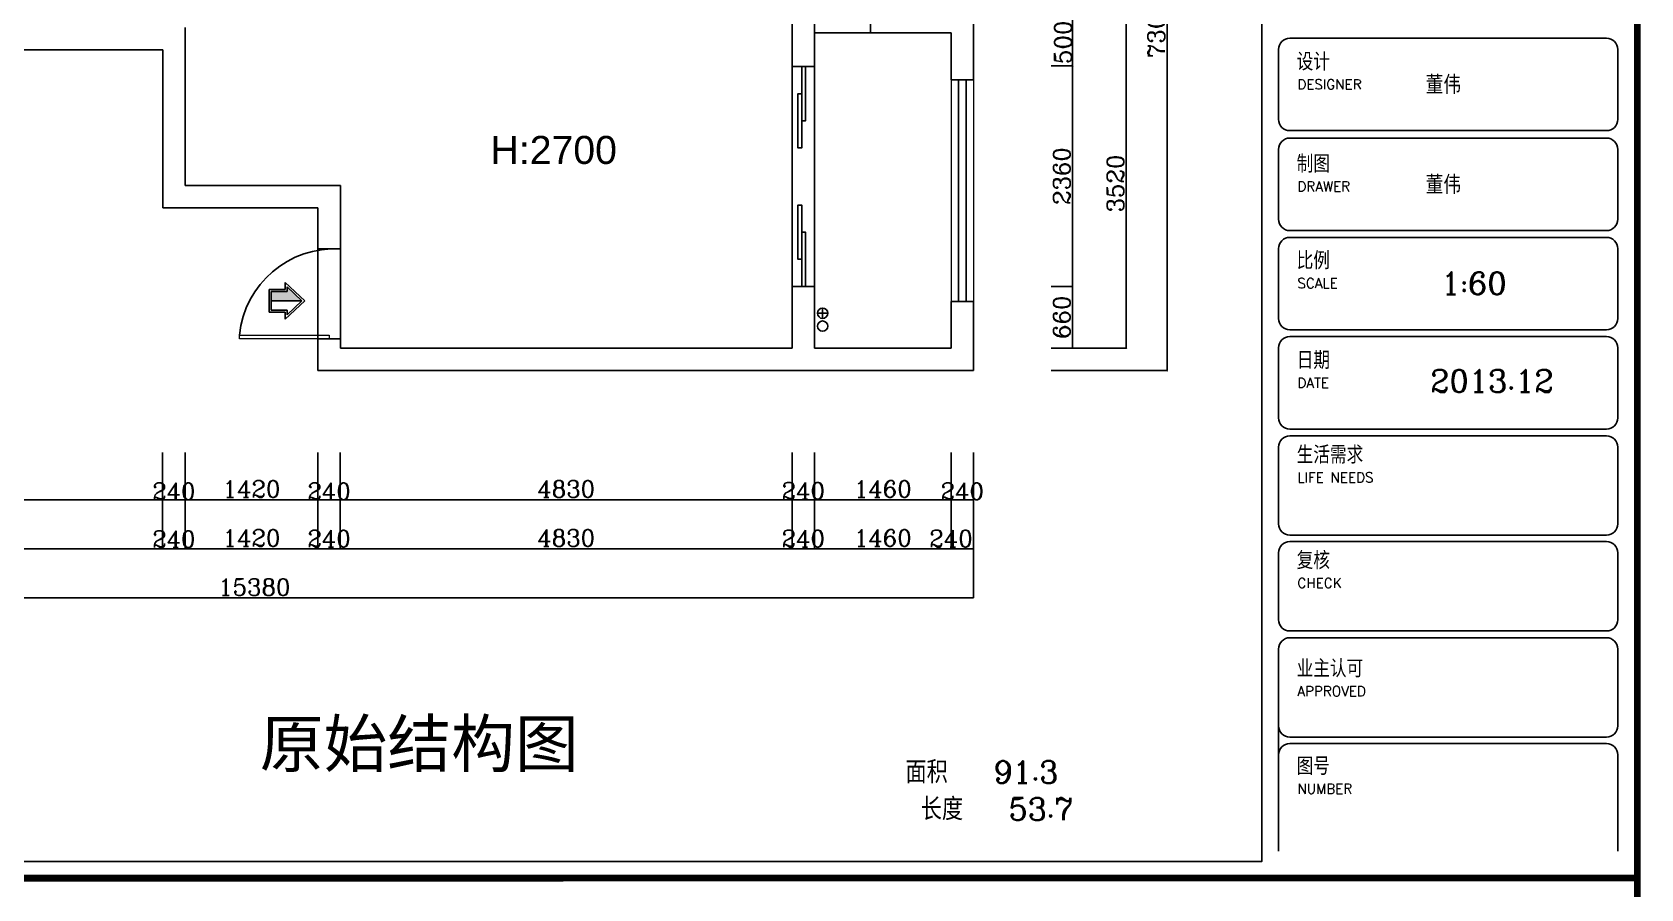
# Model space of a CAD drawing. Header units: millimetres. Extents: x 512961 to 1001058, y -961995 to -458543.
# Drawn here: x 782086 to 799287, y -886533 to -877373 of the extents above; entities that cross this region are included whole.
import ezdxf

# ---------------------------------------------------------------- set-up
doc = ezdxf.new("R2010")
doc.units = ezdxf.units.MM
doc.header["$MEASUREMENT"] = 0
doc.header["$PDMODE"] = 3
doc.layers.get('0').update_dxf_attribs({"linetype": 'CONTINUOUS'})
doc.layers.get('DEFPOINTS').update_dxf_attribs({"linetype": 'CONTINUOUS'})
for name, color, linetype in [('txt', 7, 'CONTINUOUS'), ('WINDOW', 5, 'CONTINUOUS'), ('WINDOW_TEXT', 7, 'CONTINUOUS'), ('图例-电', 7, 'CONTINUOUS'), ('墙线', 5, 'CONTINUOUS'), ('辅助线', 8, 'CONTINUOUS')]:
    doc.layers.add(name, color=color, linetype=linetype)
doc.layers.add('门窗', color=4, linetype='CONTINUOUS', lineweight=13)
doc.styles.add('HZXY', font='complex.shx', dxfattribs={"bigfont": 'HZXY.shx'})
doc.styles.add('ROMAND', font='romand')
doc.styles.get("Standard").update_dxf_attribs({"font": 'complex.shx', "bigfont": 'hzxy.shx'})
doc.dimstyles.new('LMDIM40', dxfattribs={"dimtxt": 80, "dimasz": 20, "dimexe": 0, "dimexo": 0, "dimgap": 25, "dimtad": 1, "dimdec": 0, "dimzin": 0, "dimdsep": 46, "dimtxsty": 'Standard', "dimblk1": 'DOT', "dimblk2": 'DOT', "dimsah": 1, "dimcen": 0, "dimclrd": 2, "dimclre": 2, "dimclrt": 2, "dimadec": 0, "dimazin": 0, "dimtfac": 1, "dimtdec": 0, "dimtmove": 2, "dimatfit": 3, "dimldrblk": 'DOT', "dimfxl": 0, "dimtolj": 1, "dimtzin": 0, "dimarcsym": 0})

# ---------------------------------------------------------------- blocks, each defined once
blk = doc.blocks.new('_ArchTick')
at = {"color": 0, "linetype": 'ByBlock', "const_width": 0.15}
blk.add_lwpolyline([(-0.5, -0.5), (0.5, 0.5)], dxfattribs=at)
blk = doc.blocks.new('*D386')
at = {"layer": 'DEFPOINTS', "color": 0}
for p in [(792980, -880091), (793210, -880091), (792980, -880751)]:
    blk.add_point(p, dxfattribs=at)
at = {"layer": 'txt', "color": 2, "lineweight": -2}
for p, q in [((792980, -880091), (793210, -880091)), ((793210, -880751), (793210, -880091)), ((792980, -880751), (793210, -880751))]:
    blk.add_line(p, q, dxfattribs=at)
at = {"layer": 'txt', "color": 2, "lineweight": -2, "xscale": 20, "yscale": 20, "zscale": 20}
for p, rotation in [((793210, -880091), 90), ((793210, -880751), 270)]:
    blk.add_blockref('_ArchTick', p, dxfattribs=dict(at, rotation=rotation))
at = {"layer": 'txt', "color": 2, "insert": (793095, -880421), "char_height": 180, "attachment_point": 5, "rotation": 90}
blk.add_mtext('\\A1;660', dxfattribs=at)
blk = doc.blocks.new('_DOT')
at = {"color": 0, "linetype": 'ByBlock'}
blk.add_line((-0.5, 0), (-1, 0), dxfattribs=at)
at = {"color": 0, "linetype": 'ByBlock', "const_width": 0.5}
blk.add_lwpolyline([(-0.25, 0, 1), (0.25, 0, 1)], format="xyb", close=True, dxfattribs=at)
blk = doc.blocks.new('DOT')
at = {"color": 0, "linetype": 'ByBlock'}
blk.add_line((-0.35, 0), (-1, 0), dxfattribs=at)
at = {"color": 0, "linetype": 'ByBlock', "const_width": 0.35}
blk.add_lwpolyline([(-0.175, 0, 1), (0.175, 0, 1)], format="xyb", close=True, dxfattribs=at)
blk = doc.blocks.new('*D387')
at = {"layer": 'DEFPOINTS', "color": 0}
for p in [(792980, -877731), (793210, -877731), (792980, -880091)]:
    blk.add_point(p, dxfattribs=at)
at = {"layer": 'txt', "color": 2, "lineweight": -2}
for p, q in [((792980, -877731), (793210, -877731)), ((793210, -880091), (793210, -877731)), ((792980, -880091), (793210, -880091))]:
    blk.add_line(p, q, dxfattribs=at)
at = {"layer": 'txt', "color": 2, "lineweight": -2, "xscale": 20, "yscale": 20, "zscale": 20}
for p, rotation in [((793210, -877731), 90), ((793210, -880091), 270)]:
    blk.add_blockref('_ArchTick', p, dxfattribs=dict(at, rotation=rotation))
at = {"layer": 'txt', "color": 2, "insert": (793095, -878911), "char_height": 180, "attachment_point": 5, "rotation": 90}
blk.add_mtext('\\A1;2360', dxfattribs=at)
blk = doc.blocks.new('*D388')
at = {"layer": 'DEFPOINTS', "color": 0}
for p in [(792980, -877231), (793210, -877231), (792980, -877731)]:
    blk.add_point(p, dxfattribs=at)
at = {"layer": 'txt', "color": 2, "lineweight": -2}
for p, q in [((792980, -877231), (793210, -877231)), ((793210, -877731), (793210, -877231)), ((792980, -877731), (793210, -877731))]:
    blk.add_line(p, q, dxfattribs=at)
at = {"layer": 'txt', "color": 2, "lineweight": -2, "xscale": 20, "yscale": 20, "zscale": 20}
for p, rotation in [((793210, -877231), 90), ((793210, -877731), 270)]:
    blk.add_blockref('_ArchTick', p, dxfattribs=dict(at, rotation=rotation))
at = {"layer": 'txt', "color": 2, "insert": (793109, -877481), "char_height": 180, "attachment_point": 5, "rotation": 90}
blk.add_mtext('\\A1;500', dxfattribs=at)
blk = doc.blocks.new('*D393')
at = {"layer": 'DEFPOINTS', "color": 0}
for p in [(792980, -877231), (792980, -880751), (793785, -880751)]:
    blk.add_point(p, dxfattribs=at)
at = {"layer": 'txt', "color": 2, "lineweight": -2}
for p, q in [((792980, -877231), (793785, -877231)), ((793785, -877231), (793785, -880751)), ((792980, -880751), (793785, -880751))]:
    blk.add_line(p, q, dxfattribs=at)
at = {"layer": 'txt', "color": 2, "lineweight": -2, "xscale": 20, "yscale": 20, "zscale": 20}
for p, rotation in [((793785, -877231), 90), ((793785, -880751), 270)]:
    blk.add_blockref('_ArchTick', p, dxfattribs=dict(at, rotation=rotation))
at = {"layer": 'txt', "color": 2, "insert": (793670, -878991), "char_height": 180, "attachment_point": 5, "rotation": 90}
blk.add_mtext('\\A1;3520', dxfattribs=at)
blk = doc.blocks.new('*D394')
at = {"layer": 'DEFPOINTS', "color": 0}
for p in [(792980, -873691), (792980, -880991), (794221, -880991)]:
    blk.add_point(p, dxfattribs=at)
at = {"layer": 'txt', "color": 2, "lineweight": -2}
for p, q in [((792980, -873691), (794221, -873691)), ((794221, -873691), (794221, -880991)), ((792980, -880991), (794221, -880991))]:
    blk.add_line(p, q, dxfattribs=at)
at = {"layer": 'txt', "color": 2, "lineweight": -2, "xscale": 20, "yscale": 20, "zscale": 20}
for p, rotation in [((794221, -873691), 90), ((794221, -880991), 270)]:
    blk.add_blockref('_ArchTick', p, dxfattribs=dict(at, rotation=rotation))
at = {"layer": 'txt', "color": 2, "insert": (794106, -877341), "char_height": 180, "attachment_point": 5, "rotation": 90}
blk.add_mtext('\\A1;7300', dxfattribs=at)
blk = doc.blocks.new('*D399')
at = {"layer": 'DEFPOINTS', "color": 0}
for p in [(779341, -881869), (783481, -881869), (783481, -882373)]:
    blk.add_point(p, dxfattribs=at)
at = {"layer": 'txt', "color": 2, "lineweight": -2}
for p, q in [((779341, -881869), (779341, -882373)), ((783481, -881869), (783481, -882373)), ((779341, -882373), (783481, -882373))]:
    blk.add_line(p, q, dxfattribs=at)
at = {"layer": 'txt', "color": 2, "lineweight": -2, "xscale": 20, "yscale": 20, "zscale": 20, "rotation": 180}
blk.add_blockref('_ArchTick', (779341, -882373), dxfattribs=at)
at = {"layer": 'txt', "color": 2, "lineweight": -2, "xscale": 20, "yscale": 20, "zscale": 20}
blk.add_blockref('_ArchTick', (783481, -882373), dxfattribs=at)
at = {"layer": 'txt', "color": 2, "insert": (781411, -882258), "char_height": 180, "attachment_point": 5}
blk.add_mtext('\\A1;4140', dxfattribs=at)
blk = doc.blocks.new('*D400')
at = {"layer": 'DEFPOINTS', "color": 0}
for p in [(783481, -881869), (783721, -881869), (783721, -882373)]:
    blk.add_point(p, dxfattribs=at)
at = {"layer": 'txt', "color": 2, "lineweight": -2}
for p, q in [((783481, -881869), (783481, -882373)), ((783721, -881869), (783721, -882373)), ((783481, -882373), (783721, -882373))]:
    blk.add_line(p, q, dxfattribs=at)
at = {"layer": 'txt', "color": 2, "lineweight": -2, "xscale": 20, "yscale": 20, "zscale": 20, "rotation": 180}
blk.add_blockref('_ArchTick', (783481, -882373), dxfattribs=at)
at = {"layer": 'txt', "color": 2, "lineweight": -2, "xscale": 20, "yscale": 20, "zscale": 20}
blk.add_blockref('_ArchTick', (783721, -882373), dxfattribs=at)
at = {"layer": 'txt', "color": 2, "insert": (783601, -882283), "char_height": 180, "attachment_point": 5}
blk.add_mtext('\\A1;240', dxfattribs=at)
blk = doc.blocks.new('*D401')
at = {"layer": 'DEFPOINTS', "color": 0}
for p in [(783721, -881869), (785141, -881869), (785141, -882373)]:
    blk.add_point(p, dxfattribs=at)
at = {"layer": 'txt', "color": 2, "lineweight": -2}
for p, q in [((783721, -881869), (783721, -882373)), ((785141, -881869), (785141, -882373)), ((783721, -882373), (785141, -882373))]:
    blk.add_line(p, q, dxfattribs=at)
at = {"layer": 'txt', "color": 2, "lineweight": -2, "xscale": 20, "yscale": 20, "zscale": 20, "rotation": 180}
blk.add_blockref('_ArchTick', (783721, -882373), dxfattribs=at)
at = {"layer": 'txt', "color": 2, "lineweight": -2, "xscale": 20, "yscale": 20, "zscale": 20}
blk.add_blockref('_ArchTick', (785141, -882373), dxfattribs=at)
at = {"layer": 'txt', "color": 2, "insert": (784431, -882258), "char_height": 180, "attachment_point": 5}
blk.add_mtext('\\A1;1420', dxfattribs=at)
blk = doc.blocks.new('*D402')
at = {"layer": 'DEFPOINTS', "color": 0}
for p in [(785141, -881869), (785381, -881869), (785381, -882373)]:
    blk.add_point(p, dxfattribs=at)
at = {"layer": 'txt', "color": 2, "lineweight": -2}
for p, q in [((785141, -881869), (785141, -882373)), ((785381, -881869), (785381, -882373)), ((785141, -882373), (785381, -882373))]:
    blk.add_line(p, q, dxfattribs=at)
at = {"layer": 'txt', "color": 2, "lineweight": -2, "xscale": 20, "yscale": 20, "zscale": 20, "rotation": 180}
blk.add_blockref('_ArchTick', (785141, -882373), dxfattribs=at)
at = {"layer": 'txt', "color": 2, "lineweight": -2, "xscale": 20, "yscale": 20, "zscale": 20}
blk.add_blockref('_ArchTick', (785381, -882373), dxfattribs=at)
at = {"layer": 'txt', "color": 2, "insert": (785261, -882283), "char_height": 180, "attachment_point": 5}
blk.add_mtext('\\A1;240', dxfattribs=at)
blk = doc.blocks.new('*D403')
at = {"layer": 'DEFPOINTS', "color": 0}
for p in [(785381, -881869), (790211, -881869), (790211, -882373)]:
    blk.add_point(p, dxfattribs=at)
at = {"layer": 'txt', "color": 2, "lineweight": -2}
for p, q in [((785381, -881869), (785381, -882373)), ((790211, -881869), (790211, -882373)), ((785381, -882373), (790211, -882373))]:
    blk.add_line(p, q, dxfattribs=at)
at = {"layer": 'txt', "color": 2, "lineweight": -2, "xscale": 20, "yscale": 20, "zscale": 20, "rotation": 180}
blk.add_blockref('_ArchTick', (785381, -882373), dxfattribs=at)
at = {"layer": 'txt', "color": 2, "lineweight": -2, "xscale": 20, "yscale": 20, "zscale": 20}
blk.add_blockref('_ArchTick', (790211, -882373), dxfattribs=at)
at = {"layer": 'txt', "color": 2, "insert": (787796, -882258), "char_height": 180, "attachment_point": 5}
blk.add_mtext('\\A1;4830', dxfattribs=at)
blk = doc.blocks.new('*D404')
at = {"layer": 'DEFPOINTS', "color": 0}
for p in [(790211, -881869), (790451, -881869), (790451, -882373)]:
    blk.add_point(p, dxfattribs=at)
at = {"layer": 'txt', "color": 2, "lineweight": -2}
for p, q in [((790211, -881869), (790211, -882373)), ((790451, -881869), (790451, -882373)), ((790211, -882373), (790451, -882373))]:
    blk.add_line(p, q, dxfattribs=at)
at = {"layer": 'txt', "color": 2, "lineweight": -2, "xscale": 20, "yscale": 20, "zscale": 20, "rotation": 180}
blk.add_blockref('_ArchTick', (790211, -882373), dxfattribs=at)
at = {"layer": 'txt', "color": 2, "lineweight": -2, "xscale": 20, "yscale": 20, "zscale": 20}
blk.add_blockref('_ArchTick', (790451, -882373), dxfattribs=at)
at = {"layer": 'txt', "color": 2, "insert": (790331, -882277), "char_height": 180, "attachment_point": 5}
blk.add_mtext('\\A1;240', dxfattribs=at)
blk = doc.blocks.new('*D405')
at = {"layer": 'DEFPOINTS', "color": 0}
for p in [(790451, -881869), (791911, -881869), (791911, -882373)]:
    blk.add_point(p, dxfattribs=at)
at = {"layer": 'txt', "color": 2, "lineweight": -2}
for p, q in [((790451, -881869), (790451, -882373)), ((791911, -881869), (791911, -882373)), ((790451, -882373), (791911, -882373))]:
    blk.add_line(p, q, dxfattribs=at)
at = {"layer": 'txt', "color": 2, "lineweight": -2, "xscale": 20, "yscale": 20, "zscale": 20, "rotation": 180}
blk.add_blockref('_ArchTick', (790451, -882373), dxfattribs=at)
at = {"layer": 'txt', "color": 2, "lineweight": -2, "xscale": 20, "yscale": 20, "zscale": 20}
blk.add_blockref('_ArchTick', (791911, -882373), dxfattribs=at)
at = {"layer": 'txt', "color": 2, "insert": (791181, -882258), "char_height": 180, "attachment_point": 5}
blk.add_mtext('\\A1;1460', dxfattribs=at)
blk = doc.blocks.new('*D406')
at = {"layer": 'DEFPOINTS', "color": 0}
for p in [(791911, -881869), (792151, -881869), (792151, -882373)]:
    blk.add_point(p, dxfattribs=at)
at = {"layer": 'txt', "color": 2, "lineweight": -2}
for p, q in [((791911, -881869), (791911, -882373)), ((792151, -881869), (792151, -882373)), ((791911, -882373), (792151, -882373))]:
    blk.add_line(p, q, dxfattribs=at)
at = {"layer": 'txt', "color": 2, "lineweight": -2, "xscale": 20, "yscale": 20, "zscale": 20, "rotation": 180}
blk.add_blockref('_ArchTick', (791911, -882373), dxfattribs=at)
at = {"layer": 'txt', "color": 2, "lineweight": -2, "xscale": 20, "yscale": 20, "zscale": 20}
blk.add_blockref('_ArchTick', (792151, -882373), dxfattribs=at)
at = {"layer": 'txt', "color": 2, "insert": (792031, -882282), "char_height": 180, "attachment_point": 5}
blk.add_mtext('\\A1;240', dxfattribs=at)
blk = doc.blocks.new('*D411')
at = {"layer": 'DEFPOINTS', "color": 0}
for p in [(779341, -881869), (783481, -881869), (783481, -882897)]:
    blk.add_point(p, dxfattribs=at)
at = {"layer": 'txt', "color": 2, "lineweight": -2}
for p, q in [((779341, -881869), (779341, -882897)), ((783481, -881869), (783481, -882897)), ((779341, -882897), (783481, -882897))]:
    blk.add_line(p, q, dxfattribs=at)
at = {"layer": 'txt', "color": 2, "lineweight": -2, "xscale": 20, "yscale": 20, "zscale": 20, "rotation": 180}
blk.add_blockref('_ArchTick', (779341, -882897), dxfattribs=at)
at = {"layer": 'txt', "color": 2, "lineweight": -2, "xscale": 20, "yscale": 20, "zscale": 20}
blk.add_blockref('_ArchTick', (783481, -882897), dxfattribs=at)
at = {"layer": 'txt', "color": 2, "insert": (781411, -882782), "char_height": 180, "attachment_point": 5}
blk.add_mtext('\\A1;4140', dxfattribs=at)
blk = doc.blocks.new('*D412')
at = {"layer": 'DEFPOINTS', "color": 0}
for p in [(783481, -881869), (783721, -881869), (783721, -882897)]:
    blk.add_point(p, dxfattribs=at)
at = {"layer": 'txt', "color": 2, "lineweight": -2}
for p, q in [((783481, -881869), (783481, -882897)), ((783721, -881869), (783721, -882897)), ((783481, -882897), (783721, -882897))]:
    blk.add_line(p, q, dxfattribs=at)
at = {"layer": 'txt', "color": 2, "lineweight": -2, "xscale": 20, "yscale": 20, "zscale": 20, "rotation": 180}
blk.add_blockref('_ArchTick', (783481, -882897), dxfattribs=at)
at = {"layer": 'txt', "color": 2, "lineweight": -2, "xscale": 20, "yscale": 20, "zscale": 20}
blk.add_blockref('_ArchTick', (783721, -882897), dxfattribs=at)
at = {"layer": 'txt', "color": 2, "insert": (783601, -882794), "char_height": 180, "attachment_point": 5}
blk.add_mtext('\\A1;240', dxfattribs=at)
blk = doc.blocks.new('*D413')
at = {"layer": 'DEFPOINTS', "color": 0}
for p in [(783721, -881869), (785141, -881869), (785141, -882897)]:
    blk.add_point(p, dxfattribs=at)
at = {"layer": 'txt', "color": 2, "lineweight": -2}
for p, q in [((783721, -881869), (783721, -882897)), ((785141, -881869), (785141, -882897)), ((783721, -882897), (785141, -882897))]:
    blk.add_line(p, q, dxfattribs=at)
at = {"layer": 'txt', "color": 2, "lineweight": -2, "xscale": 20, "yscale": 20, "zscale": 20, "rotation": 180}
blk.add_blockref('_ArchTick', (783721, -882897), dxfattribs=at)
at = {"layer": 'txt', "color": 2, "lineweight": -2, "xscale": 20, "yscale": 20, "zscale": 20}
blk.add_blockref('_ArchTick', (785141, -882897), dxfattribs=at)
at = {"layer": 'txt', "color": 2, "insert": (784431, -882782), "char_height": 180, "attachment_point": 5}
blk.add_mtext('\\A1;1420', dxfattribs=at)
blk = doc.blocks.new('*D414')
at = {"layer": 'DEFPOINTS', "color": 0}
for p in [(785141, -881869), (785381, -881869), (785381, -882897)]:
    blk.add_point(p, dxfattribs=at)
at = {"layer": 'txt', "color": 2, "lineweight": -2}
for p, q in [((785141, -881869), (785141, -882897)), ((785381, -881869), (785381, -882897)), ((785141, -882897), (785381, -882897))]:
    blk.add_line(p, q, dxfattribs=at)
at = {"layer": 'txt', "color": 2, "lineweight": -2, "xscale": 20, "yscale": 20, "zscale": 20, "rotation": 180}
blk.add_blockref('_ArchTick', (785141, -882897), dxfattribs=at)
at = {"layer": 'txt', "color": 2, "lineweight": -2, "xscale": 20, "yscale": 20, "zscale": 20}
blk.add_blockref('_ArchTick', (785381, -882897), dxfattribs=at)
at = {"layer": 'txt', "color": 2, "insert": (785261, -882789), "char_height": 180, "attachment_point": 5}
blk.add_mtext('\\A1;240', dxfattribs=at)
blk = doc.blocks.new('*D415')
at = {"layer": 'DEFPOINTS', "color": 0}
for p in [(785381, -881869), (790211, -881869), (790211, -882897)]:
    blk.add_point(p, dxfattribs=at)
at = {"layer": 'txt', "color": 2, "lineweight": -2}
for p, q in [((785381, -881869), (785381, -882897)), ((790211, -881869), (790211, -882897)), ((785381, -882897), (790211, -882897))]:
    blk.add_line(p, q, dxfattribs=at)
at = {"layer": 'txt', "color": 2, "lineweight": -2, "xscale": 20, "yscale": 20, "zscale": 20, "rotation": 180}
blk.add_blockref('_ArchTick', (785381, -882897), dxfattribs=at)
at = {"layer": 'txt', "color": 2, "lineweight": -2, "xscale": 20, "yscale": 20, "zscale": 20}
blk.add_blockref('_ArchTick', (790211, -882897), dxfattribs=at)
at = {"layer": 'txt', "color": 2, "insert": (787796, -882782), "char_height": 180, "attachment_point": 5}
blk.add_mtext('\\A1;4830', dxfattribs=at)
blk = doc.blocks.new('*D416')
at = {"layer": 'DEFPOINTS', "color": 0}
for p in [(790211, -881869), (790451, -881869), (790451, -882897)]:
    blk.add_point(p, dxfattribs=at)
at = {"layer": 'txt', "color": 2, "lineweight": -2}
for p, q in [((790211, -881869), (790211, -882897)), ((790451, -881869), (790451, -882897)), ((790211, -882897), (790451, -882897))]:
    blk.add_line(p, q, dxfattribs=at)
at = {"layer": 'txt', "color": 2, "lineweight": -2, "xscale": 20, "yscale": 20, "zscale": 20, "rotation": 180}
blk.add_blockref('_ArchTick', (790211, -882897), dxfattribs=at)
at = {"layer": 'txt', "color": 2, "lineweight": -2, "xscale": 20, "yscale": 20, "zscale": 20}
blk.add_blockref('_ArchTick', (790451, -882897), dxfattribs=at)
at = {"layer": 'txt', "color": 2, "insert": (790331, -882788), "char_height": 180, "attachment_point": 5}
blk.add_mtext('\\A1;240', dxfattribs=at)
blk = doc.blocks.new('*D417')
at = {"layer": 'DEFPOINTS', "color": 0}
for p in [(790451, -881869), (791911, -881869), (791911, -882897)]:
    blk.add_point(p, dxfattribs=at)
at = {"layer": 'txt', "color": 2, "lineweight": -2}
for p, q in [((790451, -881869), (790451, -882897)), ((791911, -881869), (791911, -882897)), ((790451, -882897), (791911, -882897))]:
    blk.add_line(p, q, dxfattribs=at)
at = {"layer": 'txt', "color": 2, "lineweight": -2, "xscale": 20, "yscale": 20, "zscale": 20, "rotation": 180}
blk.add_blockref('_ArchTick', (790451, -882897), dxfattribs=at)
at = {"layer": 'txt', "color": 2, "lineweight": -2, "xscale": 20, "yscale": 20, "zscale": 20}
blk.add_blockref('_ArchTick', (791911, -882897), dxfattribs=at)
at = {"layer": 'txt', "color": 2, "insert": (791181, -882782), "char_height": 180, "attachment_point": 5}
blk.add_mtext('\\A1;1460', dxfattribs=at)
blk = doc.blocks.new('*D418')
at = {"layer": 'DEFPOINTS', "color": 0}
for p in [(791911, -881869), (792151, -881869), (792151, -882897)]:
    blk.add_point(p, dxfattribs=at)
at = {"layer": 'txt', "color": 2, "lineweight": -2}
for p, q in [((791911, -881869), (791911, -882897)), ((792151, -881869), (792151, -882897)), ((791911, -882897), (792151, -882897))]:
    blk.add_line(p, q, dxfattribs=at)
at = {"layer": 'txt', "color": 2, "lineweight": -2, "xscale": 20, "yscale": 20, "zscale": 20, "rotation": 180}
blk.add_blockref('_ArchTick', (791911, -882897), dxfattribs=at)
at = {"layer": 'txt', "color": 2, "lineweight": -2, "xscale": 20, "yscale": 20, "zscale": 20}
blk.add_blockref('_ArchTick', (792151, -882897), dxfattribs=at)
at = {"layer": 'txt', "color": 2, "insert": (791911, -882788), "char_height": 180, "attachment_point": 5}
blk.add_mtext('\\A1;240', dxfattribs=at)
blk = doc.blocks.new('*D419')
at = {"layer": 'DEFPOINTS', "color": 0}
for p in [(776771, -881869), (792151, -881869), (776771, -883422)]:
    blk.add_point(p, dxfattribs=at)
at = {"layer": 'txt', "color": 2, "lineweight": -2}
for p, q in [((776771, -881869), (776771, -883422)), ((792151, -881869), (792151, -883422)), ((792151, -883422), (776771, -883422))]:
    blk.add_line(p, q, dxfattribs=at)
at = {"layer": 'txt', "color": 2, "lineweight": -2, "xscale": 20, "yscale": 20, "zscale": 20, "rotation": 180}
blk.add_blockref('_ArchTick', (776771, -883422), dxfattribs=at)
at = {"layer": 'txt', "color": 2, "lineweight": -2, "xscale": 20, "yscale": 20, "zscale": 20}
blk.add_blockref('_ArchTick', (792151, -883422), dxfattribs=at)
at = {"layer": 'txt', "color": 2, "insert": (784461, -883307), "char_height": 180, "attachment_point": 5}
blk.add_mtext('\\A1;15380', dxfattribs=at)
blk = doc.blocks.new('A$C6B6B2ED4')
at = {"linetype": 'ByBlock'}
h = blk.add_hatch(color=256, dxfattribs=at)
h.dxf.hatch_style = 2
h.paths.add_polyline_path([(29, 196), (359, 196), (359, 296), (189, 296), (189, 346)])
for p, q in [((0, 196), (209, 392)), ((29, 196), (189, 346)), ((189, 346), (189, 296)), ((209, 392), (209, 316)), ((209, 0), (0, 196)), ((29, 196), (359, 196)), ((189, 46), (29, 196)), ((189, 296), (359, 296)), ((209, 316), (379, 316)), ((359, 296), (359, 96)), ((379, 316), (379, 76)), ((189, 96), (189, 46)), ((359, 96), (189, 96)), ((209, 76), (209, 0)), ((379, 76), (209, 76))]:
    blk.add_line(p, q, dxfattribs=at)

msp = doc.modelspace()

# ---------------------------------------------------------------- linework, layer by layer
at = {"color": 4}
for p, q in [((795412.7, -878305.2), (795412.7, -877557.3)), ((795533.4, -877436.7), (798919.2, -877436.7)), ((799039.8, -877557.3), (799039.8, -878305.2)), ((795533.4, -878425.8), (798919.2, -878425.8)), ((795533.4, -878505.4), (798919.2, -878505.4)), ((795412.7, -879373.8), (795412.7, -878626)), ((799039.8, -878626), (799039.8, -879373.8)), ((795533.4, -879494.5), (798919.2, -879494.5)), ((795533.4, -879566.8), (798919.2, -879566.8)), ((795412.7, -880435.3), (795412.7, -879687.5)), ((799039.8, -879687.5), (799039.8, -880435.3)), ((795533.4, -880555.9), (798919.2, -880555.9)), ((795533.4, -880628.3), (798919.2, -880628.3)), ((795412.7, -880748.9), (795412.7, -881496.8)), ((799039.8, -880748.9), (799039.8, -881496.8)), ((795533.4, -881617.4), (798919.2, -881617.4)), ((795533.4, -881689.8), (798919.2, -881689.8)), ((795412.7, -881810.4), (795412.7, -882630.6)), ((799039.8, -881810.4), (799039.8, -882630.6)), ((795533.4, -882751.3), (798919.2, -882751.3)), ((795533.4, -882819.4), (798919.2, -882819.4)), ((795412.7, -882940), (795412.7, -883655)), ((799039.8, -882940), (799039.8, -883655)), ((795533.4, -883775.6), (798919.2, -883775.6)), ((795533.4, -883848), (798919.2, -883848)), ((795412.7, -883968.6), (795412.7, -884788.9)), ((799039.8, -883968.6), (799039.8, -884788.9)), ((795412.7, -885167.8), (795412.7, -884324.3)), ((795533.4, -884909.5), (798919.2, -884909.5)), ((795412.7, -885100.9), (795412.7, -886131)), ((795533.4, -884980.2), (798919.2, -884980.2)), ((799039.8, -885100.9), (799039.8, -886131))]:
    msp.add_line(p, q, dxfattribs=at)
at = {"const_width": 72.1}
for points in [[(773228.8, -886419.2), (799249.6, -886417.8), (799249.6, -867532.9), (773228.8, -867534.3)], [(773229.8, -905304.1), (799250.6, -905302.7), (799250.6, -886417.8), (773229.8, -886419.2)]]:
    msp.add_lwpolyline(points, close=True, dxfattribs=at)
at = {"color": 4}
msp.add_lwpolyline([(773409.7, -867726.9), (773409.7, -886242.1), (795233.2, -886240.7), (795233.2, -867725.5)], close=True, dxfattribs=at)
for centre, start, end in [((795533.4, -877557.3), 90, 180), ((798919.2, -877557.3), 0, 90), ((795533.4, -878305.2), 180, 270), ((798919.2, -878305.2), 270, 0), ((795533.4, -878626), 90, 180), ((798919.2, -878626), 0, 90), ((795533.4, -879373.8), 180, 270), ((798919.2, -879373.8), 270, 0), ((795533.4, -879687.5), 90, 180), ((798919.2, -879687.5), 0, 90), ((795533.4, -880435.3), 180, 270), ((798919.2, -880435.3), 270, 0), ((795533.4, -880748.9), 90, 180), ((798919.2, -880748.9), 0, 90), ((795533.4, -881496.8), 180, 270), ((798919.2, -881496.8), 270, 0), ((795533.4, -881810.4), 90, 180), ((798919.2, -881810.4), 0, 90), ((795533.4, -882630.6), 180, 270), ((798919.2, -882630.6), 270, 0), ((795533.4, -882940), 90, 180), ((798919.2, -882940), 0, 90), ((795533.4, -883655), 180, 270), ((798919.2, -883655), 270, 0), ((795533.4, -883968.6), 90, 180), ((798919.2, -883968.6), 0, 90), ((795533.4, -884788.9), 180, 270), ((798919.2, -884788.9), 270, 0), ((795533.4, -885100.9), 90, 180), ((798919.2, -885100.9), 0, 90)]:
    msp.add_arc(centre, 120.6, start, end, dxfattribs=at)
at = {"layer": 'txt'}
for p, q in [((791991.5, -877881.1), (791991.5, -880251.1)), ((792071.5, -877881.1), (792071.5, -880251.1))]:
    msp.add_line(p, q, dxfattribs=at)
at = {"layer": 'WINDOW'}
for p, q in [((790451.5, -875821.1), (790451.5, -877741.1)), ((791051.5, -877381.1), (791051.5, -877141.1)), ((792151.5, -877881.1), (792151.5, -877141.1)), ((783721.5, -879011.1), (783721.5, -877321.1)), ((790211.5, -877231.1), (790211.5, -877741.1)), ((790451.5, -877381.1), (791911.5, -877381.1)), ((791911.5, -877381.1), (791911.5, -877881.1)), ((783481.5, -877561.1), (779341.5, -877561.1)), ((783481.5, -879251.1), (783481.5, -877561.1)), ((790211.5, -877741.1), (790451.5, -877741.1)), ((791911.5, -877881.1), (792151.5, -877881.1)), ((785381.5, -879011.1), (783721.5, -879011.1)), ((785381.5, -879011.1), (785381.5, -879691.1)), ((785141.5, -879251.1), (783481.5, -879251.1)), ((785141.5, -879251.1), (785141.5, -879691.1)), ((785381.5, -879691.1), (785141.5, -879691.1)), ((790211.5, -880091.1), (790451.5, -880091.1)), ((790211.5, -880091.1), (790211.5, -880751.1)), ((790451.5, -880091.1), (790451.5, -880751.1)), ((791911.5, -880251.1), (792151.5, -880251.1)), ((791911.5, -880251.1), (791911.5, -880751.1)), ((792151.5, -880251.1), (792151.5, -880991.1)), ((785381.5, -880651.1), (785141.5, -880651.1)), ((785141.5, -880651.1), (785141.5, -880991.1)), ((785381.5, -880651.1), (785381.5, -880751.1)), ((790211.5, -880751.1), (785381.5, -880751.1)), ((791911.5, -880751.1), (790451.5, -880751.1)), ((790451.5, -880991.1), (785141.5, -880991.1)), ((792151.5, -880991.1), (790451.5, -880991.1))]:
    msp.add_line(p, q, dxfattribs=at)
at = {"layer": 'WINDOW_TEXT'}
for p, q in [((790483.4, -880378.4), (790593.4, -880378.4)), ((790538.4, -880323.4), (790538.4, -880433.4))]:
    msp.add_line(p, q, dxfattribs=at)
for centre in [(790538.4, -880378.4), (790538.4, -880515.7)]:
    msp.add_circle(centre, 55, dxfattribs=at)
at = {"layer": '墙线', "color": 4, "ltscale": 3}
for points in [[(790355.1, -877741.1), (790354.7, -878321.1), (790314.7, -878321.1), (790314.7, -877741), (790355.1, -877741), (790354.7, -878321.1)], [(790314.9, -878031.1), (790314.5, -878611.1), (790274.5, -878611.1), (790274.5, -878030.9), (790314.9, -878030.9), (790314.5, -878611.1)], [(790314.9, -879221), (790314.5, -879801), (790274.5, -879801), (790274.5, -879220.9), (790314.9, -879220.9), (790314.5, -879801)], [(790354.9, -879511.1), (790354.5, -880091.1), (790314.5, -880091.1), (790314.5, -879510.9), (790354.9, -879510.9), (790354.5, -880091.1)]]:
    msp.add_lwpolyline(points, dxfattribs=at)
at = {"layer": '辅助线'}
for p, q in [((790211.5, -877741.1), (790211.5, -880091.1)), ((790451.5, -877741.1), (790451.5, -880091.1)), ((785141.5, -879691.1), (785141.5, -880651.1)), ((785381.5, -879691.1), (785381.5, -880651.1))]:
    msp.add_line(p, q, dxfattribs=at)
msp.add_arc((785321.5, -880714.6), 1025.2, 86.64495, 174.2072, dxfattribs=at)
at = {"layer": '门窗'}
for p, q in [((790451.5, -877381.1), (791051.5, -877381.1)), ((791911.5, -877881.1), (791911.5, -880251.1)), ((792151.5, -877881.1), (792151.5, -880251.1))]:
    msp.add_line(p, q, dxfattribs=at)
msp.add_lwpolyline([(785261.5, -880651.1), (784301.5, -880651.1), (784301.5, -880611.1), (785261.5, -880611.1), (785261.5, -880651.1)], dxfattribs=at)

# ---------------------------------------------------------------- block references
at = {"layer": 'txt', "color": 2, "xscale": 20, "yscale": 20, "zscale": 20, "rotation": 90}
msp.add_blockref('_ArchTick', (793210, -880601.1), dxfattribs=at)
at = {"layer": '图例-电', "xscale": -1}
msp.add_blockref('A$C6B6B2ED4', (784999.9, -880440.9), dxfattribs=at)

# ---------------------------------------------------------------- texts
for s, height, style, p in [('设计', 187.06, 'HZXY', (795607.1, -877782.9)), ('DESIGNER', 106.15, 'ROMAND', (795614.3, -877983.8)), ('制图', 187.06, 'HZXY', (795607.1, -878875.1)), ('DRAWER', 106.15, 'ROMAND', (795614.3, -879075.9)), ('比例', 187.06, 'HZXY', (795607.1, -879909)), ('1:60', 240.87, 'HZXY', (797150.2, -880179.4)), ('SCALE', 106.15, 'ROMAND', (795614.3, -880109.8)), ('日期', 187.06, 'HZXY', (795607.1, -880974.5)), ('2013.12', 240.87, 'HZXY', (797034.1, -881222.9)), ('DATE', 106.15, 'ROMAND', (795614.3, -881175.4)), ('复核', 187.06, 'HZXY', (795607.1, -883115)), ('CHECK', 106.15, 'ROMAND', (795614.3, -883315.9)), ('业主认可', 187.06, 'HZXY', (795607.1, -884271.8)), ('APPROVED', 106.15, 'ROMAND', (795614.3, -884472.6)), ('图号', 187.06, 'HZXY', (795607.1, -885315)), ('NUMBER', 106.15, 'ROMAND', (795614.3, -885515.8))]:
    msp.add_text(s, height=height, dxfattribs=dict(style=style)).set_placement(p)
for p in [(796987.1, -878035.1), (796987.1, -879103.7)]:
    msp.add_text('董伟', height=198.72).set_placement(p)
at = {"color": 2}
for s, height, style, p in [('生活需求', 187.06, 'HZXY', (795607.1, -881985.5)), ('LIFE NEEDS', 106.15, 'ROMAND', (795614.3, -882186.3))]:
    msp.add_text(s, height=height, dxfattribs=dict(at, style=style)).set_placement(p)
at = {"insert": (784519.9, -884730.4), "char_height": 187.063, "width": 11235.115, "attachment_point": 1, "style": 'HZXY'}
msp.add_mtext('{\\fﾷￂￋￎ_GB2312|b0|i0|c134|p49;\\H2.673x;原始结构图}', dxfattribs=at)
at = {"layer": 'txt', "attachment_point": 1}
for s, insert, char_height, width in [('{\\fArial|b0|i0|c0|p32;\\H1.262x;H:2700}', (786987.6, -878482), 237.658, 2206.596), ('面积   91.3\\P 长度   53.7', (791424.4, -885165.4), 237.66, 2351.343)]:
    msp.add_mtext(s, dxfattribs=dict(at, insert=insert, char_height=char_height, width=width))

# ---------------------------------------------------------------- dimensions: what is measured, and where the dimension line sits
at = {"layer": 'txt', "color": 2}
for base, p1, p2, angle, picture, middle in [((794221.3, -880991.1), (792980.2, -873691.1), (792980.2, -880991.1), 90, '*D394', (794106.3, -877341.1)), ((793784.6, -880751.1), (792980.2, -877231.1), (792980.2, -880751.1), 90, '*D393', (793669.6, -878991.1)), ((793210.2, -877731.1), (792980.2, -880091.1), (792980.2, -877731.1), 270, '*D387', (793095.2, -878911.1)), ((793210.2, -880091.1), (792980.2, -880751.1), (792980.2, -880091.1), 270, '*D386', (793095.2, -880421.1))]:
    dim = msp.add_linear_dim(base=base, p1=p1, p2=p2, angle=angle, dimstyle='LMDIM40', override={"dimtxt": 180, "dimblk": 'ArchTick', "dimsah": 0, "dimldrblk": 'DOT'}, dxfattribs=at)
    dim.commit()
    dim.dimension.update_dxf_attribs({"geometry": picture, "text_midpoint": middle})
dim = msp.add_linear_dim(base=(793210.2, -877231.1), p1=(792980.2, -877731.1), p2=(792980.2, -877231.1), angle=270, dimstyle='LMDIM40', override={"dimtxt": 180, "dimblk": 'ArchTick', "dimsah": 0, "dimldrblk": 'DOT'}, dxfattribs=at)
dim.commit()
dim.dimension.update_dxf_attribs({"geometry": '*D388', "text_midpoint": (793109, -877481.1), "dimtype": 160})
for base, p1, p2, picture, middle in [((776771.5, -883421.9), (792151.5, -881868.8), (776771.5, -881868.8), '*D419', (784461.5, -883306.9)), ((783481.5, -882373.2), (779341.5, -881868.8), (783481.5, -881868.8), '*D399', (781411.5, -882258.2)), ((783481.5, -882897), (779341.5, -881868.8), (783481.5, -881868.8), '*D411', (781411.5, -882782)), ((785141.5, -882373.2), (783721.5, -881868.8), (785141.5, -881868.8), '*D401', (784431.5, -882258.2)), ((785141.5, -882897), (783721.5, -881868.8), (785141.5, -881868.8), '*D413', (784431.5, -882782)), ((790211.5, -882373.2), (785381.5, -881868.8), (790211.5, -881868.8), '*D403', (787796.5, -882258.2)), ((790211.5, -882897), (785381.5, -881868.8), (790211.5, -881868.8), '*D415', (787796.5, -882782)), ((791911.5, -882373.2), (790451.5, -881868.8), (791911.5, -881868.8), '*D405', (791181.5, -882258.2)), ((791911.5, -882897), (790451.5, -881868.8), (791911.5, -881868.8), '*D417', (791181.5, -882782))]:
    dim = msp.add_linear_dim(base=base, p1=p1, p2=p2, dimstyle='LMDIM40', override={"dimtxt": 180, "dimblk": 'ArchTick', "dimsah": 0, "dimldrblk": 'DOT'}, dxfattribs=at)
    dim.commit()
    dim.dimension.update_dxf_attribs({"geometry": picture, "text_midpoint": middle})
for base, p1, p2, picture, middle in [((783721.5, -882373.2), (783481.5, -881868.8), (783721.5, -881868.8), '*D400', (783601.5, -882282.7)), ((783721.5, -882897), (783481.5, -881868.8), (783721.5, -881868.8), '*D412', (783601.5, -882793.6)), ((785381.5, -882373.2), (785141.5, -881868.8), (785381.5, -881868.8), '*D402', (785261.5, -882282.7)), ((785381.5, -882897), (785141.5, -881868.8), (785381.5, -881868.8), '*D414', (785261.5, -882788.7)), ((790451.5, -882373.2), (790211.5, -881868.8), (790451.5, -881868.8), '*D404', (790331.5, -882277)), ((790451.5, -882897), (790211.5, -881868.8), (790451.5, -881868.8), '*D416', (790331.5, -882787.8)), ((792151.5, -882897), (791911.5, -881868.8), (792151.5, -881868.8), '*D418', (791911.5, -882788)), ((792151.5, -882373.2), (791911.5, -881868.8), (792151.5, -881868.8), '*D406', (792031.5, -882282.5))]:
    dim = msp.add_linear_dim(base=base, p1=p1, p2=p2, dimstyle='LMDIM40', override={"dimtxt": 180, "dimblk": 'ArchTick', "dimsah": 0, "dimldrblk": 'DOT'}, dxfattribs=at)
    dim.commit()
    dim.dimension.update_dxf_attribs({"geometry": picture, "text_midpoint": middle, "dimtype": 160})

doc.saveas('drawing.dxf')
